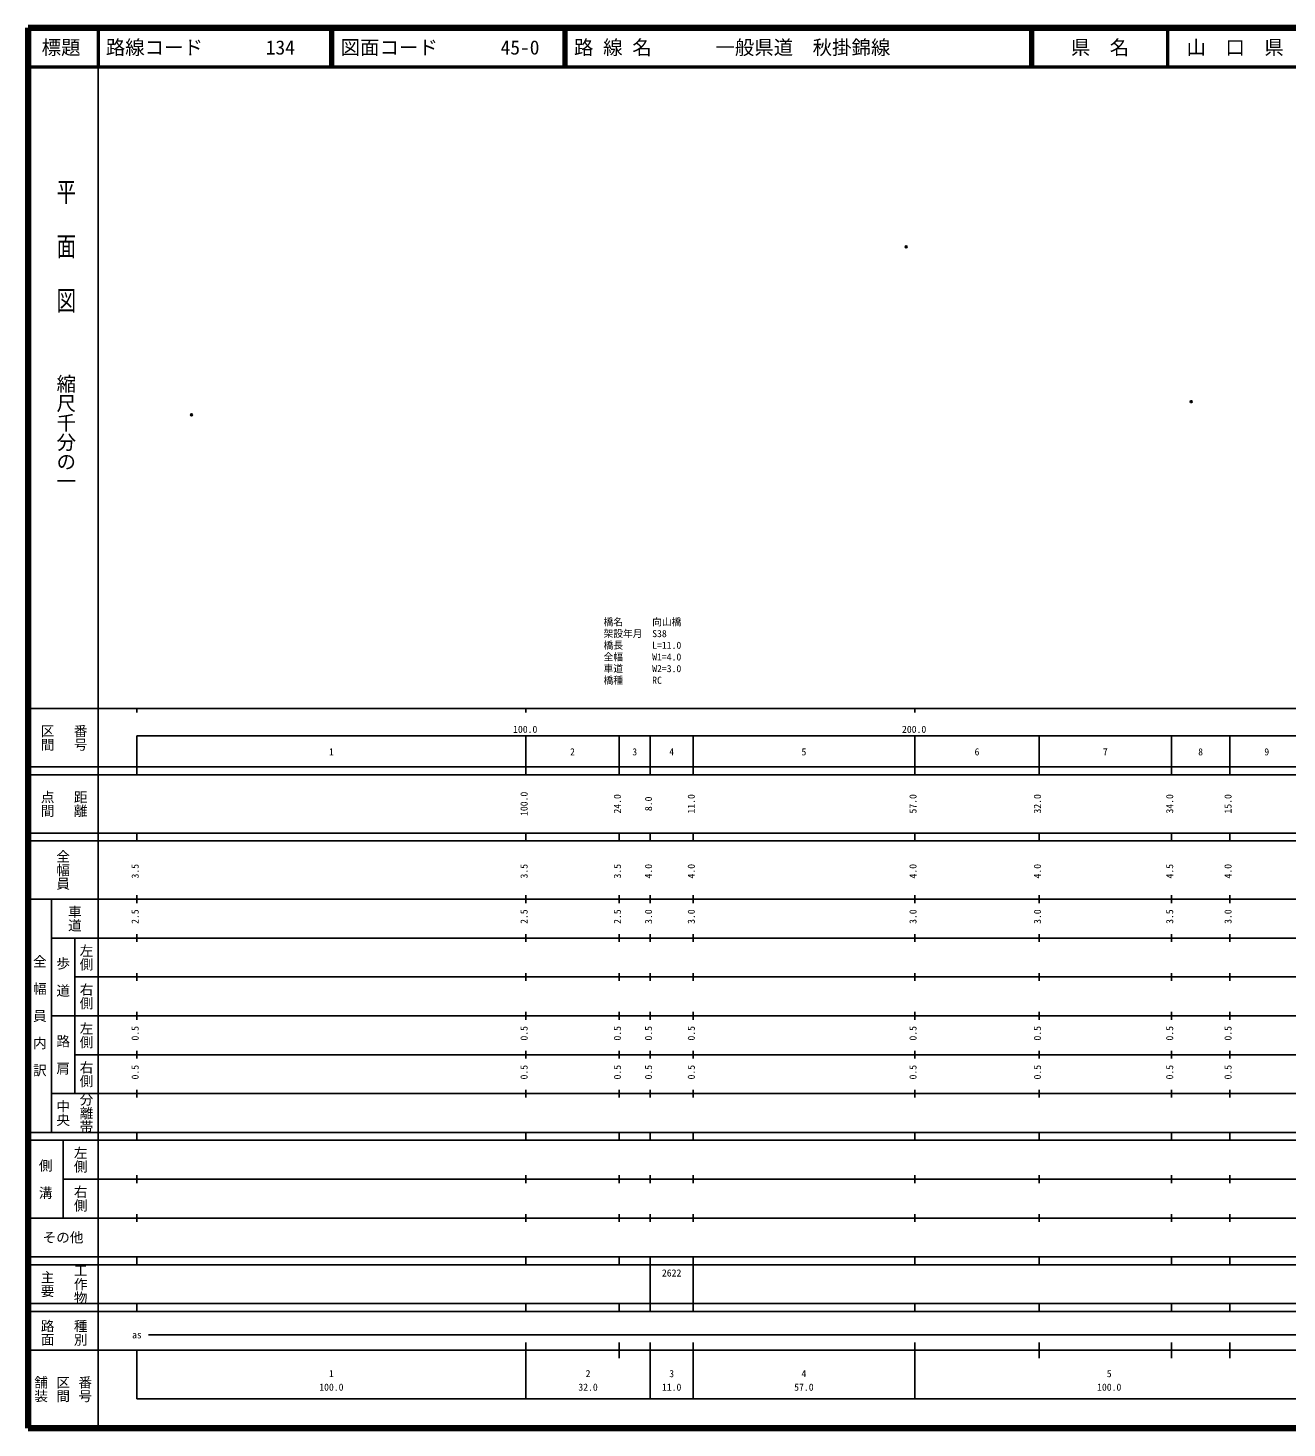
# Model space of a CAD drawing. Units: millimetres on the paper, with parts at other scales. Extents: x 40 to 680, y 20 to 380.
# Drawn here: x 40 to 363.7, y 20 to 380 of the extents above; entities that cross this region are included whole.
import ezdxf
from ezdxf.enums import TextEntityAlignment as Align

# ---------------------------------------------------------------- set-up
doc = ezdxf.new("R2010")
doc.units = ezdxf.units.MM
doc.header["$PDMODE"] = 32
doc.header["$PDSIZE"] = 0.5
for name, color, linetype in [('M-OTRS', 6, 'Continuous'), ('M-STR-HTXT', 7, 'Continuous'), ('M-TTL-TXT', 7, 'Continuous')]:
    doc.layers.add(name, color=color, linetype=linetype)
for name, color, linetype, lineweight in [('M-TTL', 2, 'Continuous', 140), ('M-TTL-BAND', 7, 'Continuous', 25), ('M-TTL-LINE', 7, 'Continuous', 50)]:
    doc.layers.add(name, color=color, linetype=linetype, lineweight=lineweight)
doc.styles.add('@ＭＳ ゴシック', font='')
doc.styles.add('ＭＳ ゴシック', font='')
doc.styles.get('@ＭＳ ゴシック').set_extended_font_data('@MS Gothic')
doc.styles.get('ＭＳ ゴシック').set_extended_font_data('MS Gothic')

msp = doc.modelspace()

# ---------------------------------------------------------------- linework, layer by layer
at = {"layer": 'M-OTRS'}
for p in [(265.792, 323.764), (339.104, 283.912), (82.068, 280.524)]:
    msp.add_point(p, dxfattribs=at)
at = {"layer": 'M-TTL'}
for p, q in [((40, 380), (40, 20)), ((680, 380), (40, 380)), ((40, 20), (680, 20))]:
    msp.add_line(p, q, dxfattribs=at)
at = {"layer": 'M-TTL-BAND'}
for p, q in [((58, 370), (58, 20)), ((40, 205), (579, 205)), ((68, 205), (68, 204)), ((168, 205), (168, 204)), ((268, 205), (268, 204)), ((68, 198), (579, 198)), ((68, 198), (68, 188)), ((168, 188), (168, 198)), ((192, 188), (192, 198)), ((200, 188), (200, 198)), ((211, 188), (211, 198)), ((268, 188), (268, 198)), ((300, 188), (300, 198)), ((334, 188), (334, 198)), ((349, 188), (349, 198)), ((40, 190), (579, 190)), ((40, 188), (579, 188)), ((40, 173), (579, 173)), ((68, 171), (68, 173)), ((168, 171), (168, 173)), ((192, 171), (192, 173)), ((200, 171), (200, 173)), ((211, 171), (211, 173)), ((268, 171), (268, 173)), ((300, 171), (300, 173)), ((334, 171), (334, 173)), ((349, 171), (349, 173)), ((40, 171), (579, 171)), ((40, 156), (579, 156)), ((46, 96), (46, 156)), ((68, 155), (68, 157)), ((168, 155), (168, 157)), ((192, 155), (192, 157)), ((200, 155), (200, 157)), ((211, 155), (211, 157)), ((268, 155), (268, 157)), ((300, 155), (300, 157)), ((334, 155), (334, 157)), ((349, 155), (349, 157)), ((46, 146), (579, 146)), ((52, 146), (52, 106)), ((68, 145), (68, 147)), ((168, 145), (168, 147)), ((192, 145), (192, 147)), ((200, 145), (200, 147)), ((211, 145), (211, 147)), ((268, 145), (268, 147)), ((300, 145), (300, 147)), ((334, 145), (334, 147)), ((349, 145), (349, 147)), ((68, 135), (68, 137)), ((168, 135), (168, 137)), ((192, 135), (192, 137)), ((200, 135), (200, 137)), ((211, 135), (211, 137)), ((268, 135), (268, 137)), ((300, 135), (300, 137)), ((334, 135), (334, 137)), ((349, 135), (349, 137)), ((52, 136), (579, 136)), ((46, 126), (579, 126)), ((68, 125), (68, 127)), ((168, 125), (168, 127)), ((192, 125), (192, 127)), ((200, 125), (200, 127)), ((211, 125), (211, 127)), ((268, 125), (268, 127)), ((300, 125), (300, 127)), ((334, 125), (334, 127)), ((349, 125), (349, 127)), ((52, 116), (579, 116)), ((68, 115), (68, 117)), ((168, 115), (168, 117)), ((192, 115), (192, 117)), ((200, 115), (200, 117)), ((211, 115), (211, 117)), ((268, 115), (268, 117)), ((300, 115), (300, 117)), ((334, 115), (334, 117)), ((349, 115), (349, 117)), ((46, 106), (579, 106)), ((68, 105), (68, 107)), ((168, 105), (168, 107)), ((192, 105), (192, 107)), ((200, 105), (200, 107)), ((211, 105), (211, 107)), ((268, 105), (268, 107)), ((300, 105), (300, 107)), ((334, 105), (334, 107)), ((349, 105), (349, 107)), ((40, 96), (579, 96)), ((40, 94), (579, 94)), ((49, 94), (49, 74)), ((68, 94), (68, 96)), ((168, 94), (168, 96)), ((192, 94), (192, 96)), ((200, 94), (200, 96)), ((211, 94), (211, 96)), ((268, 94), (268, 96)), ((300, 94), (300, 96)), ((334, 94), (334, 96)), ((349, 94), (349, 96)), ((49, 84), (579, 84)), ((68, 83), (68, 85)), ((168, 83), (168, 85)), ((192, 83), (192, 85)), ((200, 83), (200, 85)), ((211, 83), (211, 85)), ((268, 83), (268, 85)), ((300, 83), (300, 85)), ((334, 83), (334, 85)), ((349, 83), (349, 85)), ((40, 74), (579, 74)), ((68, 73), (68, 75)), ((168, 73), (168, 75)), ((192, 73), (192, 75)), ((200, 73), (200, 75)), ((211, 73), (211, 75)), ((268, 73), (268, 75)), ((300, 73), (300, 75)), ((334, 73), (334, 75)), ((349, 73), (349, 75)), ((40, 64), (579, 64)), ((40, 62), (579, 62)), ((68, 62), (68, 64)), ((168, 62), (168, 64)), ((192, 62), (192, 64)), ((200, 62), (200, 64)), ((200, 52), (200, 62)), ((211, 62), (211, 64)), ((211, 52), (211, 62)), ((268, 62), (268, 64)), ((300, 62), (300, 64)), ((334, 62), (334, 64)), ((349, 62), (349, 64)), ((40, 52), (579, 52)), ((68, 50), (68, 52)), ((168, 50), (168, 52)), ((192, 50), (192, 52)), ((200, 50), (200, 52)), ((211, 50), (211, 52)), ((268, 50), (268, 52)), ((300, 50), (300, 52)), ((334, 50), (334, 52)), ((349, 50), (349, 52)), ((40, 50), (579, 50)), ((71, 44), (565, 44)), ((40, 40), (579, 40)), ((68, 40), (68, 27.5)), ((168, 27.5), (168, 42)), ((192, 38), (192, 42)), ((200, 27.5), (200, 42)), ((211, 27.5), (211, 42)), ((268, 27.5), (268, 42)), ((300, 38), (300, 42)), ((334, 38), (334, 42)), ((349, 38), (349, 42)), ((68, 27.5), (579, 27.5))]:
    msp.add_line(p, q, dxfattribs=at)
at = {"layer": 'M-TTL-LINE'}
for p, q in [((58, 380), (58, 370)), ((117.75, 380), (117.75, 370)), ((118.25, 380), (118.25, 370)), ((177.75, 380), (177.75, 370)), ((178.25, 380), (178.25, 370)), ((297.75, 380), (297.75, 370)), ((298.25, 380), (298.25, 370)), ((333, 380), (333, 370)), ((40, 370), (680, 370))]:
    msp.add_line(p, q, dxfattribs=at)

# ---------------------------------------------------------------- texts
at = {"layer": 'M-STR-HTXT', "style": 'ＭＳ ゴシック'}
for s, p in [('橋名\u3000\u3000\u3000向山橋', (187.992, 225.812)), ('架設年月\u3000S38', (187.992, 222.812)), ('橋長\u3000\u3000\u3000L=11.0', (187.992, 219.812)), ('全幅\u3000\u3000\u3000W1=4.0', (187.992, 216.812)), ('車道\u3000\u3000\u3000W2=3.0', (187.992, 213.812)), ('橋種\u3000\u3000\u3000RC', (187.992, 210.812))]:
    msp.add_text(s, height=1.833, dxfattribs=at).set_placement(p, align=Align.BOTTOM_LEFT)
at = {"layer": 'M-TTL-BAND', "style": '@ＭＳ ゴシック', "width": 1.4}
msp.add_text('平  面  図', height=3.666, rotation=270, dxfattribs=at).set_placement((49.777, 306.475), align=Align.MIDDLE_RIGHT)
at = {"layer": 'M-TTL-BAND', "style": '@ＭＳ ゴシック'}
msp.add_text('縮尺千分の一', height=3.666, rotation=270, dxfattribs=at).set_placement((49.777, 261.03), align=Align.MIDDLE_RIGHT)
for s, p in [('区間', (45, 197.5)), ('番号', (53.5, 197.5)), ('点間', (45, 180.5)), ('距離', (53.5, 180.5)), ('全幅員', (49, 163.5)), ('車道', (52, 151)), ('左側', (55, 141)), ('全\u3000幅\u3000員\u3000内\u3000訳', (43, 126)), ('歩\u3000道', (49, 136)), ('右側', (55, 131)), ('左側', (55, 121)), ('路\u3000肩', (49, 116)), ('右側', (55, 111)), ('分離帯', (55, 101)), ('中央', (49, 101)), ('左側', (53.5, 89)), ('側\u3000溝', (44.5, 84)), ('右側', (53.5, 79)), ('工作物', (53.5, 57)), ('主要', (45, 57)), ('路面', (45, 44.5)), ('種別', (53.5, 44.5)), ('舗装', (43.333, 30)), ('区間', (49, 30)), ('番号', (54.667, 30))]:
    msp.add_text(s, height=2.566, rotation=270, dxfattribs=at).set_placement(p, align=Align.MIDDLE_CENTER)
at = {"layer": 'M-TTL-BAND', "style": 'ＭＳ ゴシック'}
for s, p in [('100.0', (167.844, 198.195)), ('200.0', (267.844, 198.195)), ('1', (118, 192.405)), ('2', (180, 192.405)), ('3', (196, 192.405)), ('4', (205.5, 192.405)), ('5', (239.5, 192.405)), ('6', (284, 192.405)), ('7', (317, 192.405)), ('8', (341.5, 192.405)), ('9', (358.5, 192.405)), ('as', (68, 42.5)), ('1', (118, 32.523)), ('2', (184, 32.523)), ('3', (205.5, 32.523)), ('4', (239.5, 32.523)), ('5', (318, 32.523)), ('100.0', (118, 29.033)), ('32.0', (184, 29.033)), ('11.0', (205.5, 29.033)), ('57.0', (239.5, 29.033)), ('100.0', (318, 29.033))]:
    msp.add_text(s, height=1.833, dxfattribs=at).set_placement(p, align=Align.BOTTOM_CENTER)
for s, p in [('100.0', (169, 180.5)), ('24.0', (193, 180.5)), ('8.0', (201, 180.5)), ('11.0', (212, 180.5)), ('57.0', (269, 180.5)), ('32.0', (301, 180.5)), ('34.0', (335, 180.5)), ('15.0', (350, 180.5)), ('3.5', (69, 163.174)), ('3.5', (169, 163.174)), ('3.5', (193, 163.174)), ('4.0', (201, 163.174)), ('4.0', (212, 163.174)), ('4.0', (269, 163.174)), ('4.0', (301, 163.174)), ('4.5', (335, 163.174)), ('4.0', (350, 163.174)), ('2.5', (69, 151.5)), ('2.5', (169, 151.5)), ('2.5', (193, 151.5)), ('3.0', (201, 151.5)), ('3.0', (212, 151.5)), ('3.0', (269, 151.5)), ('3.0', (301, 151.5)), ('3.5', (335, 151.5)), ('3.0', (350, 151.5)), ('0.5', (69, 121.5)), ('0.5', (169, 121.5)), ('0.5', (193, 121.5)), ('0.5', (201, 121.5)), ('0.5', (212, 121.5)), ('0.5', (269, 121.5)), ('0.5', (301, 121.5)), ('0.5', (335, 121.5)), ('0.5', (350, 121.5)), ('0.5', (69, 111.5)), ('0.5', (169, 111.5)), ('0.5', (193, 111.5)), ('0.5', (201, 111.5)), ('0.5', (212, 111.5)), ('0.5', (269, 111.5)), ('0.5', (301, 111.5)), ('0.5', (335, 111.5)), ('0.5', (350, 111.5))]:
    msp.add_text(s, height=1.833, rotation=90, dxfattribs=at).set_placement(p, align=Align.BOTTOM_CENTER)
msp.add_text('その他', height=2.566, dxfattribs=at).set_placement((49, 69), align=Align.MIDDLE_CENTER)
msp.add_text('2622', height=1.833, dxfattribs=at).set_placement((203, 58.405), align=Align.BOTTOM_LEFT)
at = {"layer": 'M-TTL-TXT', "style": 'ＭＳ ゴシック'}
for s, p in [('標題', (48.5, 375)), ('県\u3000名', (315.625, 375)), ('山\u3000口\u3000県', (350.375, 375))]:
    msp.add_text(s, height=3.666, dxfattribs=at).set_placement(p, align=Align.MIDDLE_CENTER)
for s, p in [('路線コード', (60, 375)), ('134', (101.142, 375)), ('図面コード', (120.38, 375)), ('45-0', (161.521, 375)), ('路 線 名', (180.38, 375)), ('一般県道\u3000秋掛錦線', (216.734, 375))]:
    msp.add_text(s, height=3.666, dxfattribs=at).set_placement(p, align=Align.MIDDLE_LEFT)

doc.saveas('drawing.dxf')
